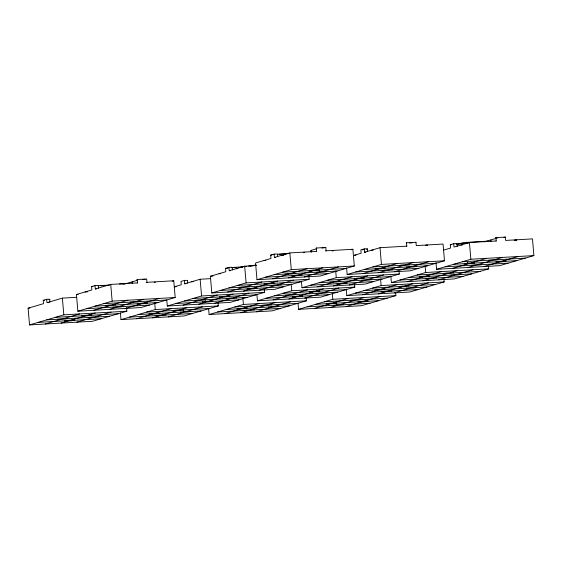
<?xml version="1.0" encoding="UTF-8"?>
<svg xmlns="http://www.w3.org/2000/svg" width="562" height="562" viewBox="0 0 562 562"><rect width="100%" height="100%" fill="white"/><g stroke="black" fill="none" stroke-linecap="round" stroke-linejoin="round"><path stroke-width="0.84" d="M126.576 307.857L126.864 311.2L92.575 321.26L29.533 324.913L28.1 308.194L43.527 303.663L43.246 300.319L46.674 299.314A5.051 0.379 -4.9 0 1 49.084 299.687M146.366 282.468A5.051 0.379 -4.9 0 0 146.977 282.328L173.763 280.775L175.196 297.495L140.907 307.555L77.872 311.207L76.439 294.488L91.866 289.957L91.578 286.613L95.006 285.608A5.051 0.379 -4.9 0 1 98.308 285.721L109.513 285.067M76.397 297.319L62.389 298.127L46.962 302.658L46.674 299.314M95.006 285.608L95.294 288.952L110.728 284.421L137.521 282.876L137.233 279.532L146.689 278.984L146.977 282.328M124.146 284.196L126.485 283.515M137.535 280.262L126.801 283.41A9.568 0.717 -4.9 0 0 119.516 284.056M172.211 281.232L173.763 280.775M29.533 324.913L63.822 314.846L126.864 311.2M77.872 311.207L112.161 301.141L175.196 297.495M187.652 283.171L187.434 280.663A5.051 0.379 -4.9 0 0 184.42 280.438L180.992 281.443L181.28 284.786L174.424 286.796L176.173 286.697M308.854 275.907L309.142 279.251L274.853 289.318L211.811 292.964L210.378 276.244L225.812 271.713L225.524 268.369L228.952 267.364A5.051 0.379 -4.9 0 1 232.247 267.477L243.451 266.824M325.489 250.961A5.051 0.379 -4.9 0 0 326.093 250.821L352.887 249.275L354.32 265.988L320.024 276.054L256.989 279.7L255.555 262.988L270.982 258.457L270.694 255.113L274.13 254.108A5.051 0.379 -4.9 0 1 277.424 254.214L288.629 253.56M45.29 324L60.724 319.469M64.152 318.464L79.586 313.933M93.629 310.294L109.063 305.763M112.491 304.759L127.918 300.227M184.42 280.438L184.708 283.782L200.135 279.251L210.645 278.64M228.952 267.364L229.24 270.708L244.667 266.177L256.047 265.524M274.13 254.108L274.411 257.452L289.844 252.921L316.638 251.369L316.35 248.025L325.805 247.477L326.093 250.821M61.054 323.087L67.911 321.078M71.339 320.066L85.059 316.041M88.487 315.036L95.343 313.02M109.386 309.381L116.25 307.372M119.678 306.36L133.391 302.335M136.819 301.33L143.682 299.314M303.262 252.696L304.822 252.24M311.116 252.092L310.976 250.42L316.652 248.762M76.811 322.174L92.245 317.649M95.673 316.638L111.1 312.114M125.15 308.468L140.577 303.944M144.005 302.932L159.439 298.408M351.327 249.732L352.887 249.275M120.416 312.936L120.992 319.616L155.281 309.557L218.323 305.911L218.035 302.567M166.781 300.178L167.279 306.03L201.568 295.97L264.611 292.317L264.4 289.809M211.811 292.964L246.1 282.897L309.142 279.251M256.989 279.7L291.278 269.634L354.32 265.988M366.705 249.261A5.051 0.379 -4.9 0 0 364.295 248.889L360.867 249.893L361.155 253.237L354.299 255.253L356.048 255.148M136.749 318.71L152.183 314.179M155.611 313.175L171.038 308.643M183.043 305.117L198.47 300.593M201.898 299.581L217.332 295.057M227.575 292.05L243.002 287.519M246.43 286.515L261.864 281.983M272.746 278.787L288.18 274.263M291.608 273.251L307.035 268.727M364.295 248.889L364.583 252.233L380.017 247.702L406.804 246.156L406.523 242.812L415.978 242.264L416.259 245.608L443.053 244.056L444.486 260.775L410.197 270.835L347.154 274.488L346.585 267.8M152.513 317.797L159.369 315.781M162.797 314.776L176.517 310.751M179.945 309.746L186.802 307.73M198.8 304.211L205.657 302.194L205.53 300.691M209.092 301.19L222.805 297.165M226.233 296.153L233.09 294.144M243.332 291.137L250.188 289.128M253.617 288.116L267.336 284.091M270.765 283.086L277.621 281.07M288.51 277.881L295.366 275.865M298.794 274.86L312.507 270.835M315.935 269.823L322.799 267.814M168.27 316.884L183.704 312.353L183.556 310.681M187.132 311.348L202.559 306.817M214.565 303.297L229.991 298.766M233.42 297.762L248.854 293.231M259.089 290.224L274.523 285.7M277.951 284.688L293.378 280.164M304.267 276.968L319.694 272.437L319.553 270.765M323.129 271.432L338.556 266.901M218.323 305.911L184.034 315.97L120.992 319.616M264.611 292.317L230.322 302.384L167.279 306.03M425.736 245.425L427.296 244.969M208.614 308.671L209.113 314.523L243.409 304.456L306.445 300.81L306.157 297.467M256.883 294.13L257.452 300.818L291.741 290.751L354.784 287.105L354.566 284.597M301.408 281.056L301.984 287.744L336.273 277.677L399.315 274.031L399.097 271.523M347.154 274.488L381.45 264.421L444.486 260.775M443.706 250.076L450.569 248.067L450.281 244.723L453.71 243.718A5.051 0.379 -4.9 0 1 457.004 243.824L468.209 243.17M224.877 313.61L240.304 309.079M243.739 308.074L259.166 303.543M273.216 299.904L288.643 295.373M292.071 294.369L307.505 289.837M317.741 286.831L333.175 282.307M336.603 281.295L352.03 276.771M362.919 273.575L378.345 269.043M381.774 268.039L397.208 263.508M436 262.623L436.569 269.31L499.611 265.664L533.9 255.598L532.467 238.885L505.674 240.431L505.386 237.087L495.93 237.635L496.218 240.979L469.425 242.531L453.998 247.062L453.71 243.718M240.634 312.697L247.498 310.681M250.926 309.676L264.639 305.651M268.067 304.646L274.923 302.63M288.973 298.991L295.83 296.975M299.258 295.97L312.978 291.945M316.406 290.94L323.262 288.924M333.505 285.918L340.361 283.908M343.789 282.904L357.502 278.878M360.937 277.867L367.794 275.858M378.676 272.661L385.539 270.645M388.967 269.641L402.68 265.615M406.108 264.611L412.965 262.595M484.395 241.836L496.232 238.372M256.398 311.784L271.825 307.259M275.254 306.248L290.687 301.724M304.73 298.078L320.164 293.554M323.593 292.542L339.019 288.018M349.262 285.011L364.696 280.48M368.124 279.476L383.551 274.944M394.44 271.748L409.867 267.217M413.295 266.212L428.729 261.681M306.445 300.81L272.156 310.87L209.113 314.523M354.784 287.105L320.495 297.165L257.452 300.818M399.315 274.031L365.026 284.098L301.984 287.744M515.15 240.255L516.71 239.791M298.029 303.494L298.527 309.346L332.816 299.286L395.859 295.633L395.571 292.289M346.269 288.959L346.838 295.647L381.134 285.587L444.17 281.934L443.959 279.426M390.822 275.886L391.398 282.574L425.687 272.507L488.722 268.861L488.511 266.353M436.569 269.31L470.858 259.244L533.9 255.598M314.291 308.433L329.718 303.909M333.147 302.897L348.58 298.373M362.602 294.734L378.029 290.21M381.465 289.198L396.891 284.674M407.155 281.66L422.582 277.129M426.017 276.125L441.444 271.594M452.333 268.397L467.76 263.873L467.633 262.363M471.188 262.861L486.622 258.337M330.049 307.526L336.905 305.51L336.779 304.007M340.333 304.506L354.053 300.48M357.481 299.469L364.338 297.46M378.359 293.828L385.223 291.811M388.651 290.807L402.364 286.782M405.792 285.77L412.649 283.761M422.912 280.747L429.775 278.738M433.204 277.726L446.916 273.701M450.345 272.696L457.208 270.68M468.09 267.491L474.946 265.475M478.374 264.47L492.094 260.445M495.522 259.433L502.379 257.424M345.813 306.613L361.24 302.082M364.668 301.077L380.102 296.546M394.124 292.914L409.55 288.383M412.979 287.379L428.413 282.848M438.676 279.834L454.103 275.31M457.531 274.298L472.965 269.774M483.854 266.578L499.281 262.047M502.709 261.042L518.143 256.511M395.859 295.633L361.57 305.7L298.527 309.346M444.17 281.934L409.881 292.001L346.838 295.647M488.722 268.861L454.433 278.921L391.398 282.574M244.294 266.704L246.802 266.346M248.481 266.107L256.019 265.032M250.266 266.107L252.802 265.742M254.502 265.503L256.195 265.264M487.985 241.133L463.299 242.559L459.013 243.817A16.825 1.264 -4.9 0 0 458.044 244.252M281.274 255.436L283.894 255.281M371.44 250.216L373.196 250.118M460.854 245.046L462.603 244.948M264.126 260.466L265.875 260.368M236.096 268.699L237.845 268.594M218.948 273.729L220.704 273.624M210.378 276.244L213.005 276.09M282.707 272.156L309.493 270.603M318.949 270.055L345.742 268.503M372.873 266.936L399.666 265.383M409.122 264.835L435.915 263.29M462.287 261.766L489.081 260.213M498.536 259.665L525.329 258.113M274.13 274.67L285.166 274.031M294.621 273.483L316.687 272.205M326.143 271.657L337.172 271.024M364.302 269.451L375.332 268.812M384.787 268.264L406.853 266.992M416.309 266.444L427.345 265.805M453.717 264.281L464.746 263.641M474.202 263.093L496.267 261.815M505.723 261.267L516.752 260.635M265.559 277.185L292.352 275.633M301.808 275.085L328.601 273.539M355.732 271.966L382.525 270.42M391.981 269.872L418.767 268.32M445.139 266.795L471.932 265.243M481.388 264.695L508.181 263.149M191.565 281.766L193.314 281.667M85.01 291.973L87.637 291.818M76.439 294.488L78.188 294.39M237.529 285.412L264.323 283.866M273.778 283.318L300.572 281.766M327.702 280.199L354.489 278.647M363.951 278.099L390.738 276.546M417.109 275.022L443.903 273.469M453.358 272.928L480.152 271.376M228.959 287.927L239.988 287.287M249.444 286.746L271.509 285.468M280.965 284.92L291.994 284.281M319.125 282.714L330.161 282.075M339.617 281.527L361.682 280.248M371.138 279.7L382.167 279.068M408.539 277.537L419.575 276.897M429.031 276.356L451.089 275.078M460.545 274.53L471.581 273.891M220.381 290.449L247.175 288.896M256.63 288.348L283.424 286.796M310.554 285.229L337.348 283.677M346.803 283.129L373.597 281.583M399.968 280.052L426.762 278.506M436.217 277.958L463.011 276.406M103.584 303.656L130.377 302.103M139.833 301.562L166.626 300.01M192.998 298.485L219.791 296.933M229.247 296.385L256.04 294.839M283.171 293.266L309.964 291.713M319.42 291.172L346.213 289.62M372.557 288.102L399.35 286.55M408.806 286.002L435.599 284.449M28.1 308.194L29.849 308.095M95.013 306.171L106.049 305.531M115.505 304.99L137.564 303.712M147.019 303.164L158.055 302.525M184.427 301L195.457 300.361M204.912 299.813L226.978 298.534M236.433 297.993L247.47 297.354M274.6 295.781L285.629 295.141M295.085 294.6L317.151 293.322M326.606 292.774L337.636 292.135M363.986 290.617L375.016 289.978M384.471 289.43L406.537 288.151M415.992 287.611L427.029 286.971M86.443 308.686L113.236 307.14M122.692 306.592L149.485 305.04M175.857 303.515L202.643 301.963M212.106 301.422L238.892 299.869M266.023 298.296L292.816 296.75M302.272 296.202L329.065 294.65M355.416 293.132L382.209 291.58M391.665 291.039L418.451 289.486M55.252 317.361L82.045 315.809M91.501 315.268L118.294 313.715M146.71 312.072L173.503 310.519M182.959 309.971L209.745 308.426M234.832 306.971L261.625 305.419M271.081 304.878L297.874 303.325M324.246 301.801L351.039 300.248M360.495 299.701L387.288 298.155M46.681 319.876L57.71 319.237M67.166 318.696L89.232 317.418M98.687 316.87L109.716 316.23M138.14 314.587L149.169 313.947M158.625 313.399L180.69 312.128M190.146 311.58L201.175 310.941M226.261 309.486L237.29 308.847M246.746 308.306L268.812 307.028M278.267 306.48L289.304 305.84M315.675 304.316L326.705 303.677M336.16 303.129L358.226 301.85M367.681 301.309L378.711 300.67M38.104 322.391L64.897 320.846M74.353 320.298L101.146 318.745M129.562 317.101L156.355 315.556M165.811 315.008L192.604 313.455M217.691 312.001L244.484 310.456M253.94 309.908L280.726 308.355M307.105 306.831L333.891 305.278M343.347 304.737L370.14 303.185M456.119 244.084L460.418 243.838M463.861 243.641L467.296 243.444M279.117 254.326L285.995 253.933M231.361 267.737L236.518 267.435M239.96 267.238L242.538 267.091M100.858 285.784L106.878 285.433M310.976 250.42L311.531 250.554M490.83 239.953L490.97 241.625M469.425 242.531L470.858 259.244M457.004 243.824L457.222 246.332M425.111 265.819L425.687 272.507M380.017 247.702L381.45 264.421M380.558 278.9L381.134 285.587M367.309 249.121L367.527 251.628M335.697 270.996L336.273 277.677M332.318 293.434L332.816 299.286M311.243 250.343L311.39 252.015M289.844 252.921L291.278 269.634M291.172 284.063L291.741 290.751M277.424 254.214L277.635 256.722M244.667 266.177L246.1 282.897M242.833 297.769L243.409 304.456M232.247 267.477L232.464 269.985M200.135 279.251L201.568 295.97M154.705 302.869L155.281 309.557M132.126 281.843L132.267 283.515M110.728 284.421L112.161 301.141M98.308 285.721L98.519 288.229M62.389 298.127L63.822 314.846M49.758 300.382L49.899 302.054M451.56 244.632A5.051 0.379 -4.9 0 1 450.281 244.723M495.937 241.098A5.051 0.379 -4.9 0 1 496.218 240.979M505.386 237.087A5.051 0.379 -4.9 0 1 503.896 237.375M497.777 237.923A5.051 0.379 -4.9 0 1 495.93 237.635M514.16 240.269A5.051 0.379 -4.9 0 1 516.752 240.065M426.052 245.327A5.051 0.379 -4.9 0 1 427.338 245.243M364.583 252.233A5.051 0.379 -4.9 0 1 365.75 252.176M363.459 249.69A5.051 0.379 -4.9 0 1 362.153 249.809M316.35 251.488A5.051 0.379 -4.9 0 1 316.638 251.369M274.411 257.452A5.051 0.379 -4.9 0 1 275.577 257.396M325.805 247.477A5.051 0.379 -4.9 0 1 325.201 247.617M324.316 247.765A5.051 0.379 -4.9 0 1 321.956 248.053M316.125 248.242A5.051 0.379 -4.9 0 1 316.35 248.025M271.98 255.022A5.051 0.379 -4.9 0 1 270.694 255.113M184.708 283.782A5.051 0.379 -4.9 0 1 185.874 283.726M137.233 282.995A5.051 0.379 -4.9 0 1 137.521 282.876M95.294 288.952A5.051 0.379 -4.9 0 1 96.46 288.896M145.2 279.272A5.051 0.379 -4.9 0 1 142.839 279.553M137.402 279.806A5.051 0.379 -4.9 0 1 137.233 279.532M44.524 300.234A5.051 0.379 -4.9 0 1 43.246 300.319M415.978 242.264A5.051 0.379 -4.9 0 1 415.374 242.405M412.129 242.833A5.051 0.379 -4.9 0 1 409.536 243.037M406.691 243.086A5.051 0.379 -4.9 0 1 406.523 242.812M406.586 246.367A5.051 0.379 -4.9 0 1 406.804 246.156M229.24 270.708A5.051 0.379 -4.9 0 1 230.406 270.652M228.116 268.165A5.051 0.379 -4.9 0 1 225.524 268.369M332.212 250.947A5.051 0.379 -4.9 0 1 333.322 250.8M48.121 302.602A5.051 0.379 -4.9 0 1 49.091 302.588M92.863 286.529A5.051 0.379 -4.9 0 1 91.578 286.613M122.537 284.014A5.824 0.436 -4.9 0 1 124.054 283.88M154.206 282.3A5.051 0.379 -4.9 0 1 155.456 282.166M473.78 265.531A5.051 0.379 -4.9 0 0 481.676 264.576A5.051 0.379 -4.9 0 0 474.532 264.807A5.051 0.379 -4.9 0 0 473.78 265.531M466.593 263.922A5.051 0.379 -4.9 0 0 474.483 262.974A5.051 0.379 -4.9 0 0 467.345 263.206A5.051 0.379 -4.9 0 0 466.593 263.922M490.928 260.494A5.051 0.379 -4.9 0 0 498.817 259.546A5.051 0.379 -4.9 0 0 491.68 259.777A5.051 0.379 -4.9 0 0 490.928 260.494M498.115 262.103A5.051 0.379 -4.9 0 0 506.004 261.147A5.051 0.379 -4.9 0 0 498.866 261.379A5.051 0.379 -4.9 0 0 498.115 262.103M452.937 275.359A5.051 0.379 -4.9 0 0 460.833 274.411A5.051 0.379 -4.9 0 0 453.689 274.642A5.051 0.379 -4.9 0 0 452.937 275.359M428.609 278.787A5.051 0.379 -4.9 0 0 436.498 277.839A5.051 0.379 -4.9 0 0 429.354 278.071A5.051 0.379 -4.9 0 0 428.609 278.787M421.423 277.185A5.051 0.379 -4.9 0 0 429.312 276.23A5.051 0.379 -4.9 0 0 422.167 276.462A5.051 0.379 -4.9 0 0 421.423 277.185M445.75 273.757A5.051 0.379 -4.9 0 0 453.639 272.802A5.051 0.379 -4.9 0 0 446.502 273.034A5.051 0.379 -4.9 0 0 445.75 273.757M401.514 265.671A5.051 0.379 -4.9 0 0 409.403 264.716A5.051 0.379 -4.9 0 0 402.266 264.948A5.051 0.379 -4.9 0 0 401.514 265.671M339.195 283.965A5.051 0.379 -4.9 0 0 347.084 283.009A5.051 0.379 -4.9 0 0 339.947 283.241A5.051 0.379 -4.9 0 0 339.195 283.965M332.009 282.356A5.051 0.379 -4.9 0 0 339.898 281.407A5.051 0.379 -4.9 0 0 332.753 281.639A5.051 0.379 -4.9 0 0 332.009 282.356M384.373 270.701A5.051 0.379 -4.9 0 0 392.262 269.753A5.051 0.379 -4.9 0 0 385.118 269.985A5.051 0.379 -4.9 0 0 384.373 270.701M356.343 278.928A5.051 0.379 -4.9 0 0 364.232 277.979A5.051 0.379 -4.9 0 0 357.088 278.211A5.051 0.379 -4.9 0 0 356.343 278.928M377.186 269.1A5.051 0.379 -4.9 0 0 385.075 268.144A5.051 0.379 -4.9 0 0 377.931 268.376A5.051 0.379 -4.9 0 0 377.186 269.1M363.53 280.536A5.051 0.379 -4.9 0 0 371.419 279.581A5.051 0.379 -4.9 0 0 364.274 279.813A5.051 0.379 -4.9 0 0 363.53 280.536M408.7 267.273A5.051 0.379 -4.9 0 0 416.597 266.325A5.051 0.379 -4.9 0 0 409.452 266.557A5.051 0.379 -4.9 0 0 408.7 267.273M311.341 270.884A5.051 0.379 -4.9 0 0 319.237 269.936A5.051 0.379 -4.9 0 0 312.093 270.167A5.051 0.379 -4.9 0 0 311.341 270.884M294.2 275.921A5.051 0.379 -4.9 0 0 302.089 274.966A5.051 0.379 -4.9 0 0 294.952 275.197A5.051 0.379 -4.9 0 0 294.2 275.921M318.535 272.493A5.051 0.379 -4.9 0 0 326.424 271.537A5.051 0.379 -4.9 0 0 319.279 271.769A5.051 0.379 -4.9 0 0 318.535 272.493M287.013 274.312A5.051 0.379 -4.9 0 0 294.902 273.364A5.051 0.379 -4.9 0 0 287.758 273.596A5.051 0.379 -4.9 0 0 287.013 274.312M318.998 293.603A5.051 0.379 -4.9 0 0 326.887 292.654A5.051 0.379 -4.9 0 0 319.75 292.886A5.051 0.379 -4.9 0 0 318.998 293.603M311.812 292.001A5.051 0.379 -4.9 0 0 319.701 291.046A5.051 0.379 -4.9 0 0 312.556 291.278A5.051 0.379 -4.9 0 0 311.812 292.001M294.664 297.031A5.051 0.379 -4.9 0 0 302.553 296.083A5.051 0.379 -4.9 0 0 295.415 296.315A5.051 0.379 -4.9 0 0 294.664 297.031M115.084 307.421A5.051 0.379 -4.9 0 0 122.973 306.473A5.051 0.379 -4.9 0 0 115.828 306.704A5.051 0.379 -4.9 0 0 115.084 307.421M139.411 303.993A5.051 0.379 -4.9 0 0 147.307 303.044A5.051 0.379 -4.9 0 0 140.163 303.276A5.051 0.379 -4.9 0 0 139.411 303.993M107.897 305.819A5.051 0.379 -4.9 0 0 115.786 304.864A5.051 0.379 -4.9 0 0 108.642 305.096A5.051 0.379 -4.9 0 0 107.897 305.819M132.225 302.391A5.051 0.379 -4.9 0 0 140.121 301.436A5.051 0.379 -4.9 0 0 132.976 301.668A5.051 0.379 -4.9 0 0 132.225 302.391M287.477 295.429A5.051 0.379 -4.9 0 0 295.366 294.474A5.051 0.379 -4.9 0 0 288.229 294.706A5.051 0.379 -4.9 0 0 287.477 295.429M204.498 302.251A5.051 0.379 -4.9 0 0 212.387 301.295A5.051 0.379 -4.9 0 0 205.242 301.527A5.051 0.379 -4.9 0 0 204.498 302.251M221.639 297.214A5.051 0.379 -4.9 0 0 229.528 296.265A5.051 0.379 -4.9 0 0 222.39 296.497A5.051 0.379 -4.9 0 0 221.639 297.214M197.304 300.642A5.051 0.379 -4.9 0 0 205.2 299.694A5.051 0.379 -4.9 0 0 198.056 299.925A5.051 0.379 -4.9 0 0 197.304 300.642M228.825 298.822A5.051 0.379 -4.9 0 0 236.714 297.867A5.051 0.379 -4.9 0 0 229.577 298.099A5.051 0.379 -4.9 0 0 228.825 298.822M335.739 305.566A5.051 0.379 -4.9 0 0 343.635 304.611A5.051 0.379 -4.9 0 0 336.49 304.843A5.051 0.379 -4.9 0 0 335.739 305.566M328.552 303.958A5.051 0.379 -4.9 0 0 336.441 303.009A5.051 0.379 -4.9 0 0 329.304 303.241A5.051 0.379 -4.9 0 0 328.552 303.958M360.073 302.138A5.051 0.379 -4.9 0 0 367.962 301.183A5.051 0.379 -4.9 0 0 360.825 301.415A5.051 0.379 -4.9 0 0 360.073 302.138M352.887 300.53A5.051 0.379 -4.9 0 0 360.776 299.581A5.051 0.379 -4.9 0 0 353.638 299.813A5.051 0.379 -4.9 0 0 352.887 300.53M239.145 309.135A5.051 0.379 -4.9 0 0 247.034 308.18A5.051 0.379 -4.9 0 0 239.89 308.412A5.051 0.379 -4.9 0 0 239.145 309.135M246.332 310.737A5.051 0.379 -4.9 0 0 254.221 309.788A5.051 0.379 -4.9 0 0 247.076 310.02A5.051 0.379 -4.9 0 0 246.332 310.737M263.473 305.707A5.051 0.379 -4.9 0 0 271.362 304.752A5.051 0.379 -4.9 0 0 264.224 304.983A5.051 0.379 -4.9 0 0 263.473 305.707M83.893 316.097A5.051 0.379 -4.9 0 0 91.782 315.142A5.051 0.379 -4.9 0 0 84.637 315.373A5.051 0.379 -4.9 0 0 83.893 316.097M59.558 319.525A5.051 0.379 -4.9 0 0 67.447 318.57A5.051 0.379 -4.9 0 0 60.31 318.802A5.051 0.379 -4.9 0 0 59.558 319.525M66.745 321.127A5.051 0.379 -4.9 0 0 74.634 320.178A5.051 0.379 -4.9 0 0 67.496 320.41A5.051 0.379 -4.9 0 0 66.745 321.127M270.659 307.309A5.051 0.379 -4.9 0 0 278.555 306.36A5.051 0.379 -4.9 0 0 271.411 306.592A5.051 0.379 -4.9 0 0 270.659 307.309M91.079 317.699A5.051 0.379 -4.9 0 0 98.968 316.75A5.051 0.379 -4.9 0 0 91.824 316.982A5.051 0.379 -4.9 0 0 91.079 317.699M408.384 288.439A5.051 0.379 -4.9 0 0 416.28 287.484A5.051 0.379 -4.9 0 0 409.136 287.716A5.051 0.379 -4.9 0 0 408.384 288.439M376.87 290.259A5.051 0.379 -4.9 0 0 384.759 289.311A5.051 0.379 -4.9 0 0 377.615 289.542A5.051 0.379 -4.9 0 0 376.87 290.259M401.198 286.831A5.051 0.379 -4.9 0 0 409.087 285.882A5.051 0.379 -4.9 0 0 401.949 286.114A5.051 0.379 -4.9 0 0 401.198 286.831M384.057 291.868A5.051 0.379 -4.9 0 0 391.946 290.912A5.051 0.379 -4.9 0 0 384.801 291.144A5.051 0.379 -4.9 0 0 384.057 291.868M266.17 284.147A5.051 0.379 -4.9 0 0 274.059 283.192A5.051 0.379 -4.9 0 0 266.915 283.424A5.051 0.379 -4.9 0 0 266.17 284.147M241.836 287.575A5.051 0.379 -4.9 0 0 249.725 286.62A5.051 0.379 -4.9 0 0 242.587 286.852A5.051 0.379 -4.9 0 0 241.836 287.575M249.022 289.177A5.051 0.379 -4.9 0 0 256.911 288.229A5.051 0.379 -4.9 0 0 249.774 288.461A5.051 0.379 -4.9 0 0 249.022 289.177M273.357 285.749A5.051 0.379 -4.9 0 0 281.246 284.801A5.051 0.379 -4.9 0 0 274.108 285.032A5.051 0.379 -4.9 0 0 273.357 285.749M151.016 314.235A5.051 0.379 -4.9 0 0 158.905 313.28A5.051 0.379 -4.9 0 0 151.768 313.512A5.051 0.379 -4.9 0 0 151.016 314.235M175.351 310.807A5.051 0.379 -4.9 0 0 183.24 309.852A5.051 0.379 -4.9 0 0 176.096 310.084A5.051 0.379 -4.9 0 0 175.351 310.807M182.538 312.409A5.051 0.379 -4.9 0 0 190.427 311.46A5.051 0.379 -4.9 0 0 183.282 311.692A5.051 0.379 -4.9 0 0 182.538 312.409M158.203 315.837A5.051 0.379 -4.9 0 0 166.092 314.882A5.051 0.379 -4.9 0 0 158.955 315.12A5.051 0.379 -4.9 0 0 158.203 315.837"/></g></svg>
